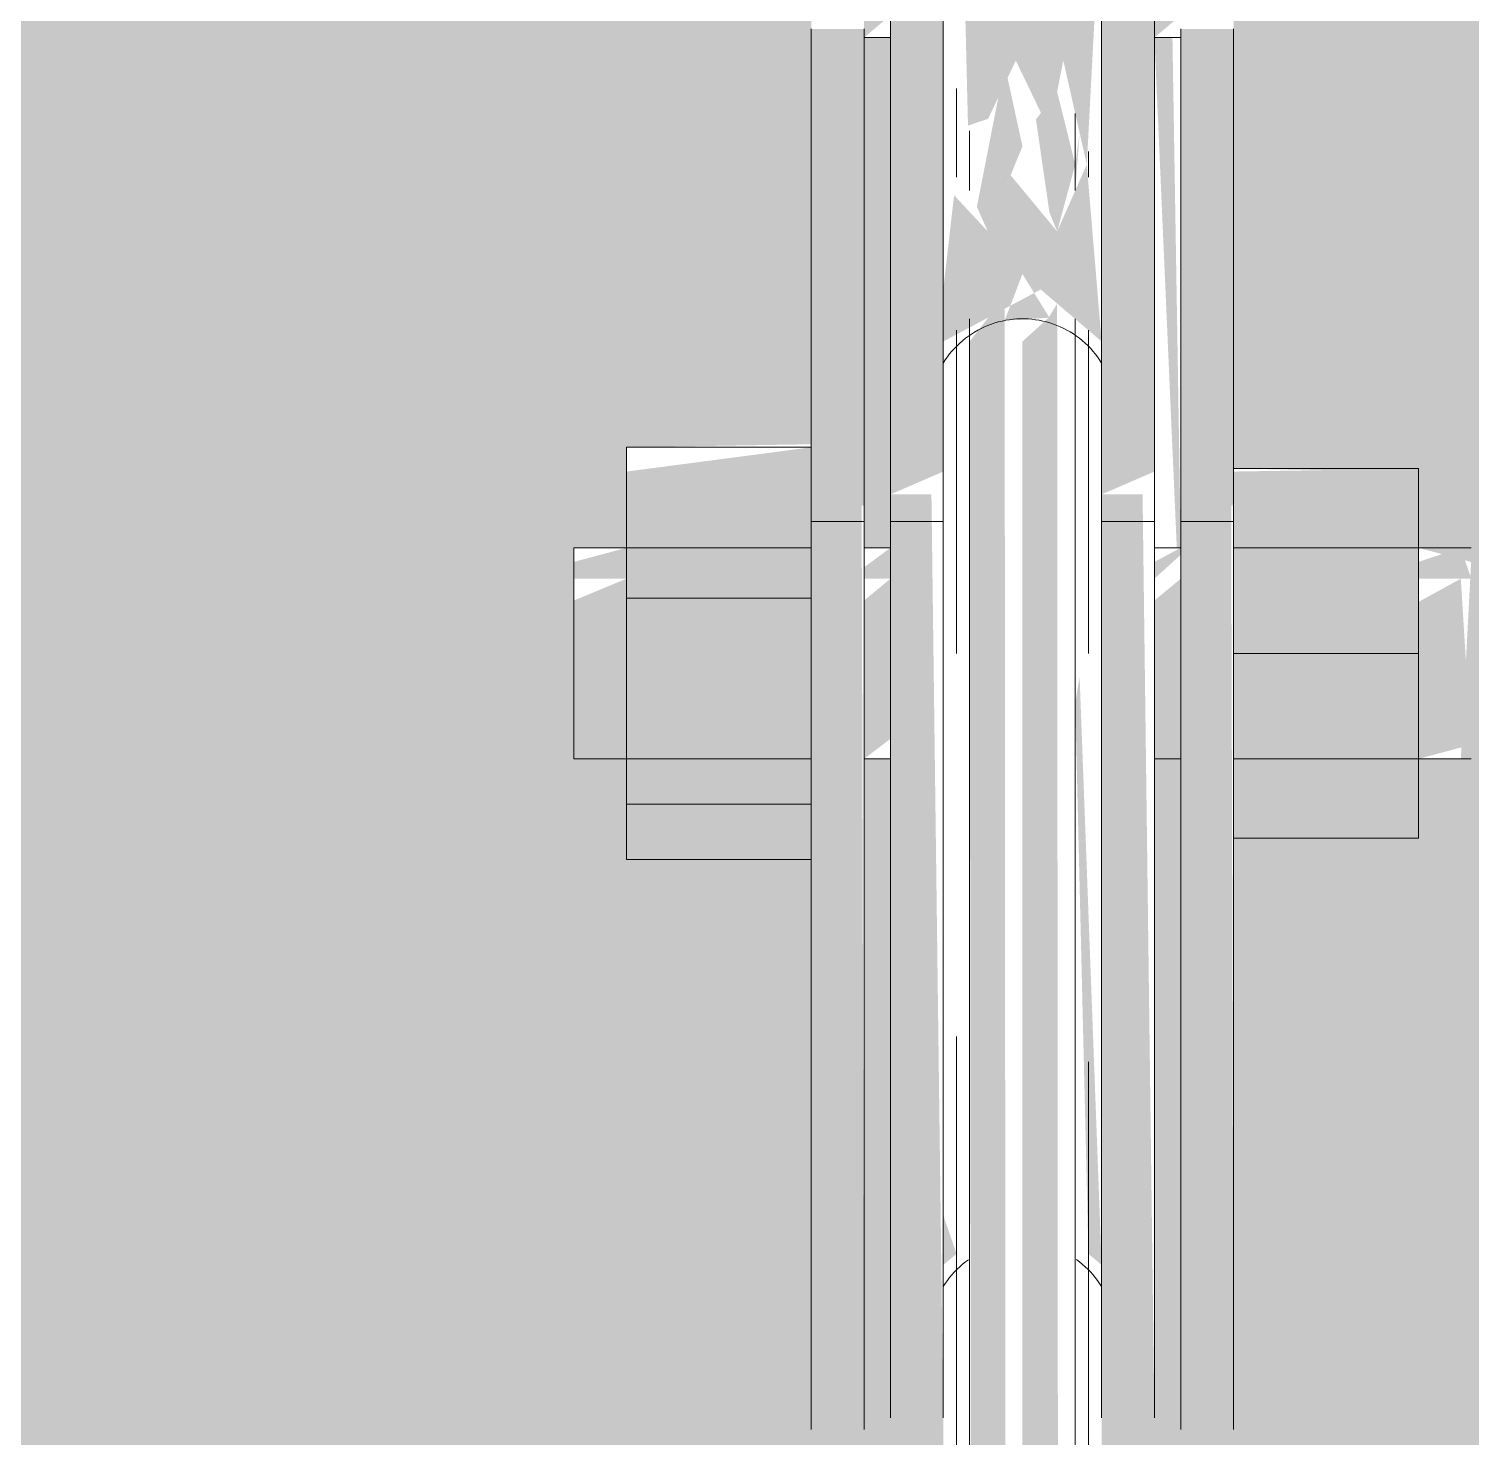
# Model space of a CAD drawing. Header units: inches. Extents: x -26493 to -10162, y -132 to 713.
# Drawn here: x -24958.964 to -24955.549, y 276.894 to 280.229 of the extents above; entities that cross this region are included whole.
import ezdxf

# ---------------------------------------------------------------- set-up
doc = ezdxf.new("R2010")
doc.units = ezdxf.units.IN
doc.header["$MEASUREMENT"] = 0
doc.layers.add('Q-SPCQ', color=91, linetype='Continuous', lineweight=9)

# ---------------------------------------------------------------- blocks, each defined once
blk = doc.blocks.new('Basketball_Backstop-Performance_Sports_Systems-3103-Ceiling_Hung - 27_-0_ to 27_-11 7_8_-706978-Section 13')
at = {"layer": 'Q-SPCQ'}
for points in [[(-24956.7992, 279.6117), (-24956.7992, 282.3959), (-24956.9242, 282.3959), (-24956.9242, 279.6117)], [(-24956.4242, 279.6117), (-24956.2992, 279.6117), (-24956.2992, 282.3959), (-24956.4242, 282.3959), (-24956.4242, 280)], [(-24957.1117, 279.0995), (-24956.9867, 279.0995), (-24956.9867, 280.2291), (-24957.1117, 280.2291), (-24957.1117, 279.1805)], [(-24956.1117, 279.0995), (-24956.1117, 280.2291), (-24956.2367, 280.2291), (-24956.2367, 279.0995)], [(-24956.9242, 279.1264), (-24956.7992, 279.1805), (-24956.7992, 279.6117), (-24956.9242, 279.6117), (-24956.9242, 279.1805)], [(-24956.4242, 279.1264), (-24956.2992, 279.1805), (-24956.2992, 279.6117), (-24956.4242, 279.6117), (-24956.4242, 279.1805)], [(-24957.1117, 278.8808), (-24957.1117, 279.238), (-24957.5492, 279.1805), (-24957.5492, 278.8808)], [(-24955.6742, 278.75), (-24955.6742, 279.1875), (-24956.1117, 279.1805), (-24956.1117, 278.75)], [(-24956.7992, 276.9389), (-24956.8272, 279.1264), (-24956.9242, 279.1264), (-24956.9242, 276.9389)], [(-24956.4242, 276.9389), (-24956.2992, 276.9389), (-24956.3272, 279.1264), (-24956.4242, 279.1264), (-24956.4242, 277.1262)], [(-24956.9867, 276.955), (-24956.9924, 279.0995), (-24957.1117, 279.0995), (-24957.1117, 276.955)], [(-24956.1117, 276.955), (-24956.1174, 279.0995), (-24956.2367, 279.0995), (-24956.2367, 276.955)], [(-24957.1849, 278.3928), (-24957.1117, 278.3928), (-24957.1117, 278.8808), (-24957.5492, 278.8808), (-24957.5492, 278.3928)], [(-24956.1117, 278.3125), (-24955.6742, 278.3125), (-24955.6742, 278.75), (-24956.1117, 278.75), (-24956.1117, 278.6617)], [(-24957.1117, 278.262), (-24957.1117, 278.3928), (-24957.5492, 278.3928), (-24957.5492, 278.262)]]:
    blk.add_hatch(color=256, dxfattribs=at).paths.add_polyline_path(points, flags=0)
h = blk.add_hatch(color=256, dxfattribs=at)
h.paths.add_polyline_path([(-24956.6117, 282.2265), (-24956.5522, 282.3377), (-24956.6537, 282.2946), (-24956.6179, 282.2365)], flags=0)
h.paths.add_polyline_path([(-24956.4593, 279.9076), (-24956.4242, 280.5733), (-24956.4242, 282.3864), (-24956.6549, 282.2633), (-24956.7992, 282.3864), (-24956.7406, 280), (-24956.693, 280.0161), (-24956.6274, 280.154), (-24956.5477, 279.9884), (-24956.5149, 280.154), (-24956.4801, 280)], flags=0)
h = blk.add_hatch(color=256, dxfattribs=at)
h.paths.add_polyline_path([(-24956.4867, 157.5625), (-24953.3906, 157.5625), (-24953.4069, 160.1875), (-24956.4867, 160.1875)], flags=0)
h.paths.add_polyline_path([(-24957.2484, 157.5625), (-24956.7367, 157.5625), (-24956.7367, 160.1875), (-24959.8224, 160.1875), (-24959.8062, 157.5625), (-24957.4639, 157.5625)], flags=0)
h.paths.add_polyline_path([(-24957.2733, 213.5159), (-24957.3908, 213.6912), (-24957.2896, 213.7033)], flags=0)
h.paths.add_polyline_path([(-24957.2185, 213.7033), (-24957.1451, 213.8239), (-24957.1969, 213.7962), (-24957.2102, 213.7391)], flags=0)
h.paths.add_polyline_path([(-24959.919, 164.3125), (-24956.7367, 164.3125), (-24956.7367, 208.7875), (-24956.7992, 208.7342), (-24956.7992, 208.372), (-24956.9242, 208.3881), (-24956.9769, 209.9331), (-24956.9867, 209.9331), (-24956.9867, 208.3881), (-24957.1117, 208.3881), (-24957.1117, 209.6951), (-24957.5492, 209.6951), (-24957.5492, 209.9331), (-24957.6742, 209.9666), (-24957.6742, 210.4331), (-24957.5492, 210.4331), (-24957.5492, 210.671), (-24957.1117, 210.671), (-24957.1684, 213.0121), (-24957.3196, 213.0898), (-24957.3908, 213.3693), (-24957.2753, 213.4976), (-24957.2733, 213.2926), (-24957.1008, 213.1496), (-24956.9364, 213.1441), (-24956.7679, 213.2676), (-24956.7679, 213.8496), (-24957.0536, 213.7659), (-24957.1684, 213.6394), (-24957.2185, 213.7033), (-24957.2733, 213.6253), (-24957.2733, 213.7906), (-24957.1117, 213.924), (-24957.0244, 213.9402), (-24957.0536, 214.0169), (-24956.7679, 214.0433), (-24956.7679, 224.7587), (-24957.7554, 224.76), (-24959.919, 224.683), (-24959.919, 165.5006)], flags=0)
h.paths.add_polyline_path([(-24956.0549, 213.9183), (-24955.9379, 213.7033), (-24955.9889, 213.6097), (-24956.0264, 213.7962)], flags=0)
h.paths.add_polyline_path([(-24955.95, 213.5159), (-24955.9038, 213.7455), (-24955.8325, 213.6912), (-24955.9496, 213.5166)], flags=0)
h.paths.add_polyline_path([(-24956.4867, 164.3125), (-24953.294, 164.3125), (-24953.3327, 224.756), (-24956.4554, 224.7501), (-24956.4018, 213.9755), (-24956.3178, 214.0416), (-24956.1117, 213.924), (-24956.0549, 213.9183), (-24956.0549, 213.7613), (-24956.0131, 213.6927), (-24956.1003, 213.6474), (-24956.2367, 213.7855), (-24956.4554, 213.8307), (-24956.4242, 213.2411), (-24956.2869, 213.1345), (-24956.2367, 213.107), (-24956.1029, 213.1534), (-24956.0131, 213.2143), (-24955.9339, 213.3693), (-24955.9038, 213.4582), (-24955.8452, 213.3194), (-24955.9284, 213.0771), (-24956.1117, 212.9774), (-24956.1117, 210.6206), (-24955.6742, 210.6206), (-24955.6742, 210.4331), (-24955.5492, 210.3996), (-24955.5737, 209.9331), (-24955.6742, 209.9331), (-24955.6742, 209.7456), (-24956.1117, 209.7456), (-24956.1276, 208.3881), (-24956.2367, 208.3881), (-24956.2367, 209.9331), (-24956.2992, 209.9331), (-24956.2992, 208.372), (-24956.4242, 208.372), (-24956.4242, 208.7342), (-24956.4867, 208.7342), (-24956.4867, 165.5006)], flags=0)
h.paths.add_polyline_path([(-24956.2462, 210.4331), (-24956.2367, 210.4331), (-24956.2367, 211.6415), (-24956.2992, 211.6415), (-24956.2992, 210.4331)], flags=0)
h.paths.add_polyline_path([(-24956.9867, 210.4331), (-24956.9242, 210.4331), (-24956.968, 211.6415), (-24956.9867, 211.6415), (-24956.9867, 210.5537)], flags=0)
h.paths.add_polyline_path([(-24956.7992, 210.9331), (-24956.7679, 211.3679), (-24956.7992, 211.363), (-24956.7992, 210.9441)], flags=0)
h.paths.add_polyline_path([(-24957.0216, 213.933), (-24956.9003, 213.9402), (-24956.9559, 213.9925), (-24957.0137, 213.9402)], flags=0)
h.paths.add_polyline_path([(-24953.4813, 225.2113), (-24953.294, 225.2494), (-24953.294, 281.375), (-24955.6742, 281.375), (-24955.6742, 281.1875), (-24955.5492, 281.154), (-24955.5737, 280.6875), (-24955.6742, 280.6849), (-24955.6742, 280.4323), (-24956.1117, 280.4323), (-24956.1117, 279.1875), (-24955.6742, 279.1805), (-24955.6742, 279), (-24955.5492, 278.9665), (-24955.5737, 278.5), (-24955.6742, 278.5), (-24955.6742, 278.3125), (-24956.1117, 278.3125), (-24956.1117, 276.955), (-24956.2367, 276.955), (-24956.2367, 278.5), (-24956.2992, 278.5), (-24956.2992, 276.9389), (-24956.4242, 276.9389), (-24956.4554, 225.2425), (-24955.3013, 225.2414), (-24953.5193, 225.2132)], flags=0)
h.paths.add_polyline_path([(-24959.2436, 225.2136), (-24957.7336, 225.2411), (-24956.7679, 225.2704), (-24956.7992, 276.9389), (-24956.9242, 276.955), (-24956.9242, 278.5), (-24956.9867, 278.5), (-24956.9867, 276.955), (-24957.1117, 276.955), (-24957.1117, 278.262), (-24957.5492, 278.262), (-24957.5492, 278.5), (-24957.6742, 278.5335), (-24957.6742, 279), (-24957.5492, 279), (-24957.5492, 279.238), (-24957.1117, 279.2452), (-24957.1117, 280.4495), (-24957.5492, 280.4495), (-24957.5492, 280.6875), (-24957.6742, 280.721), (-24957.6742, 281.1875), (-24957.5492, 281.1875), (-24957.5492, 281.375), (-24959.919, 281.375), (-24959.8935, 225.2446), (-24959.2473, 225.2139)], flags=0)
h.paths.add_polyline_path([(-24956.9867, 279), (-24956.9242, 279), (-24956.9242, 280.2084), (-24956.9867, 280.2084), (-24956.9867, 279.0995)], flags=0)
h.paths.add_polyline_path([(-24956.2367, 279), (-24956.2565, 280.2084), (-24956.2992, 280.2084), (-24956.2462, 279)], flags=0)
h = blk.add_hatch(color=256, dxfattribs=at)
h.paths.add_polyline_path([(-24956.9867, 280.2084), (-24956.9242, 280.2612), (-24956.9242, 280.6503), (-24956.9867, 280.6503), (-24956.9867, 280.2291)], flags=0)
h.paths.add_polyline_path([(-24956.2992, 280.2084), (-24956.2367, 280.2612), (-24956.2396, 280.6503), (-24956.2992, 280.6503), (-24956.2992, 280.2291)], flags=0)
h = blk.add_hatch(color=256, dxfattribs=at)
h.paths.add_polyline_path([(-24956.6117, 210.9293), (-24956.6537, 279.5384), (-24956.6537, 279.5954), (-24956.7366, 279.4886), (-24956.6739, 210.9441), (-24956.612, 210.9294)], flags=0)
h.paths.add_polyline_path([(-24956.6938, 279.7493), (-24956.6117, 279.951), (-24956.6537, 280.1441), (-24956.7196, 279.8075), (-24956.6996, 279.7625)], flags=0)
h = blk.add_hatch(color=256, dxfattribs=at)
h.paths.add_polyline_path([(-24956.6117, 210.9293), (-24956.5033, 210.9919), (-24956.4867, 211.0479), (-24956.5295, 279.5785), (-24956.5497, 279.5447), (-24956.6117, 279.4886), (-24956.6117, 211.2069)], flags=0)
h.paths.add_polyline_path([(-24956.5295, 279.7493), (-24956.4867, 279.9076), (-24956.5295, 280.08), (-24956.5797, 280.0146), (-24956.5477, 279.7939)], flags=0)
h = blk.add_hatch(color=256, dxfattribs=at)
h.paths.add_polyline_path([(-24956.4867, 278.6804), (-24956.4607, 278.75), (-24956.4867, 278.6808)], flags=0)
h.paths.add_polyline_path([(-24956.4867, 279.8459), (-24956.4763, 279.9833), (-24956.4867, 279.9076)], flags=0)
h = blk.add_hatch(color=256, dxfattribs=at)
h.paths.add_polyline_path([(-24956.6117, 279.6485), (-24956.6537, 279.5384), (-24956.5477, 279.5449)], flags=0)
h.paths.add_polyline_path([(-24956.7992, 279.4886), (-24956.5684, 279.6117), (-24956.4242, 279.4886), (-24956.4593, 279.9076), (-24956.5295, 279.7493), (-24956.6396, 279.8823), (-24956.6938, 279.7493), (-24956.7735, 279.835), (-24956.7992, 279.6117)], flags=0)
h = blk.add_hatch(color=256, dxfattribs=at)
h.paths.add_polyline_path([(-24956.2992, 278.9268), (-24956.2367, 278.9834), (-24956.2367, 279), (-24956.2992, 278.9665), (-24956.2992, 278.9408)], flags=0)
h.paths.add_polyline_path([(-24957.5492, 278.9268), (-24957.5492, 279), (-24957.6742, 278.9665), (-24957.6742, 278.9268)], flags=0)
h.paths.add_polyline_path([(-24956.9242, 278.9268), (-24956.9242, 279), (-24956.9867, 278.9537), (-24956.9867, 278.9268)], flags=0)
h.paths.add_polyline_path([(-24955.5492, 278.9268), (-24955.5737, 279), (-24955.6742, 278.9665), (-24955.6742, 278.9268), (-24955.5737, 278.9268)], flags=0)
h = blk.add_hatch(color=256, dxfattribs=at)
h.paths.add_polyline_path([(-24955.6742, 278.5), (-24955.5492, 278.5335), (-24955.5737, 278.9268), (-24955.6742, 278.8715), (-24955.6742, 278.508)], flags=0)
h.paths.add_polyline_path([(-24956.9867, 278.5), (-24956.9242, 278.5475), (-24956.9242, 278.9268), (-24956.9867, 278.875), (-24956.9867, 278.5028)], flags=0)
h.paths.add_polyline_path([(-24956.2367, 278.5), (-24956.2367, 278.9268), (-24956.2992, 278.875), (-24956.2992, 278.5)], flags=0)
h.paths.add_polyline_path([(-24957.5492, 278.5), (-24957.5492, 278.9268), (-24957.6742, 278.875), (-24957.6742, 278.5)], flags=0)
h = blk.add_hatch(color=256, dxfattribs=at)
h.paths.add_polyline_path([(-24956.7992, 277.3011), (-24956.7679, 277.3278), (-24956.7992, 277.4196)], flags=0)
h.paths.add_polyline_path([(-24956.4242, 277.3011), (-24956.4763, 278.694), (-24956.4867, 278.6325), (-24956.4554, 277.3278)], flags=0)
for p, q in [((-24956.9242, 279.6117), (-24956.9242, 282.4084)), ((-24956.7992, 282.4084), (-24956.7992, 279.6117)), ((-24956.4242, 279.6117), (-24956.4242, 282.4084)), ((-24956.2992, 282.4084), (-24956.2992, 279.6117)), ((-24957.1117, 279.0646), (-24957.1117, 280.2291)), ((-24956.9867, 280.2291), (-24956.9867, 279.0646)), ((-24956.2367, 279.0646), (-24956.2367, 280.2291)), ((-24956.1117, 280.2291), (-24956.1117, 279.0646)), ((-24956.9867, 280.2084), (-24956.9242, 280.2084)), ((-24956.2992, 280.2084), (-24956.2367, 280.2084)), ((-24956.7679, 280.0875), (-24956.7679, 279.878)), ((-24956.4867, 279.8459), (-24956.4867, 280.029)), ((-24956.7367, 279.9875), (-24956.7367, 279.8459)), ((-24956.4554, 279.878), (-24956.4554, 279.9385)), ((-24956.9242, 279.1264), (-24956.9242, 279.6117)), ((-24956.7992, 279.6117), (-24956.7992, 279.1264)), ((-24956.4242, 279.1264), (-24956.4242, 279.6117)), ((-24956.2992, 279.6117), (-24956.2992, 279.1264)), ((-24956.7679, 279.5153), (-24956.7679, 278.75)), ((-24956.7367, 279.5419), (-24956.7367, 210.7409)), ((-24956.4867, 210.7409), (-24956.4867, 279.5419)), ((-24956.4554, 278.75), (-24956.4554, 279.5153)), ((-24957.5492, 278.8808), (-24957.5492, 279.238)), ((-24957.5492, 279.238), (-24957.1117, 279.238)), ((-24956.1117, 279.1875), (-24955.6742, 279.1875)), ((-24955.6742, 279.1875), (-24955.6742, 278.75)), ((-24956.9242, 276.9389), (-24956.9242, 279.1281)), ((-24956.7992, 279.1281), (-24956.7992, 276.9389)), ((-24956.4242, 276.9389), (-24956.4242, 279.1281)), ((-24956.2992, 279.1281), (-24956.2992, 276.9389)), ((-24957.1117, 276.912), (-24957.1117, 279.0998)), ((-24956.9867, 279.0998), (-24956.9867, 276.912)), ((-24956.2367, 276.912), (-24956.2367, 279.0998)), ((-24956.1117, 279.0998), (-24956.1117, 276.912)), ((-24957.1117, 279.0625), (-24956.9867, 279.0625)), ((-24956.9242, 279.0625), (-24956.7992, 279.0625)), ((-24956.4242, 279.0625), (-24956.2992, 279.0625)), ((-24956.2367, 279.0625), (-24956.1117, 279.0625)), ((-24957.1117, 279), (-24957.6742, 279)), ((-24957.6742, 278.9268), (-24957.6742, 279)), ((-24956.9242, 279), (-24956.9867, 279)), ((-24956.2367, 279), (-24956.2992, 279)), ((-24955.5492, 279), (-24956.1117, 279)), ((-24957.6742, 278.5), (-24957.6742, 278.9268)), ((-24957.5492, 278.3928), (-24957.5492, 278.8808)), ((-24957.5492, 278.8808), (-24957.1117, 278.8808)), ((-24955.6742, 278.75), (-24956.1117, 278.75)), ((-24955.6742, 278.75), (-24955.6742, 278.3125)), ((-24957.6742, 278.5), (-24957.1117, 278.5)), ((-24956.9867, 278.5), (-24956.9242, 278.5)), ((-24956.2992, 278.5), (-24956.2367, 278.5)), ((-24956.1117, 278.5), (-24955.5492, 278.5)), ((-24957.5492, 278.262), (-24957.5492, 278.3928)), ((-24957.1117, 278.3928), (-24957.5492, 278.3928)), ((-24956.1117, 278.3125), (-24955.6742, 278.3125)), ((-24957.5492, 278.262), (-24957.1117, 278.262)), ((-24956.7679, 277.8425), (-24956.7679, 211.621)), ((-24956.4554, 211.621), (-24956.4554, 277.7827))]:
    blk.add_line(p, q, dxfattribs=at)
at = {"layer": 'Q-SPCQ', "flags": 128}
for points in [[(-24956.4242, 279.4375), (-24956.4289, 279.4449), (-24956.434, 279.4521), (-24956.4393, 279.4591), (-24956.4449, 279.4659), (-24956.4508, 279.4725), (-24956.4569, 279.4788), (-24956.4633, 279.4848), (-24956.4699, 279.4906), (-24956.4768, 279.4962), (-24956.4838, 279.5014), (-24956.4911, 279.5064), (-24956.4986, 279.5111), (-24956.5062, 279.5154), (-24956.514, 279.5195), (-24956.522, 279.5232), (-24956.5301, 279.5267), (-24956.5383, 279.5298), (-24956.5467, 279.5325), (-24956.5551, 279.535), (-24956.5637, 279.5371), (-24956.5723, 279.5388), (-24956.581, 279.5402), (-24956.5898, 279.5412), (-24956.5985, 279.5419), (-24956.6073, 279.5423), (-24956.6161, 279.5423), (-24956.6249, 279.5419), (-24956.6337, 279.5412), (-24956.6424, 279.5402), (-24956.6511, 279.5388), (-24956.6598, 279.537), (-24956.6683, 279.5349), (-24956.6768, 279.5325), (-24956.6851, 279.5297), (-24956.6934, 279.5266), (-24956.7015, 279.5232), (-24956.7094, 279.5194), (-24956.7172, 279.5154), (-24956.7249, 279.511), (-24956.7323, 279.5063), (-24956.7396, 279.5013), (-24956.7467, 279.4961), (-24956.7535, 279.4905), (-24956.7601, 279.4847), (-24956.7665, 279.4787), (-24956.7726, 279.4724), (-24956.7785, 279.4658), (-24956.7841, 279.459), (-24956.7894, 279.452), (-24956.7945, 279.4448), (-24956.7992, 279.4375)], [(-24956.7396, 277.3138), (-24956.7467, 277.3086), (-24956.7535, 277.303), (-24956.7601, 277.2972), (-24956.7665, 277.2912), (-24956.7726, 277.2849), (-24956.7785, 277.2783), (-24956.7841, 277.2715), (-24956.7894, 277.2645), (-24956.7945, 277.2573), (-24956.7992, 277.25)], [(-24956.4242, 277.25), (-24956.4289, 277.2574), (-24956.434, 277.2646), (-24956.4393, 277.2716), (-24956.4449, 277.2784), (-24956.4508, 277.285), (-24956.4569, 277.2913), (-24956.4633, 277.2973), (-24956.4699, 277.3031), (-24956.4768, 277.3087), (-24956.4838, 277.3139)]]:
    blk.add_lwpolyline(points, dxfattribs=at)

msp = doc.modelspace()

# ---------------------------------------------------------------- block references
at = {"layer": 'Q-SPCQ'}
msp.add_blockref('Basketball_Backstop-Performance_Sports_Systems-3103-Ceiling_Hung - 27_-0_ to 27_-11 7_8_-706978-Section 13', (0, 0), dxfattribs=at)

doc.saveas('drawing.dxf')
